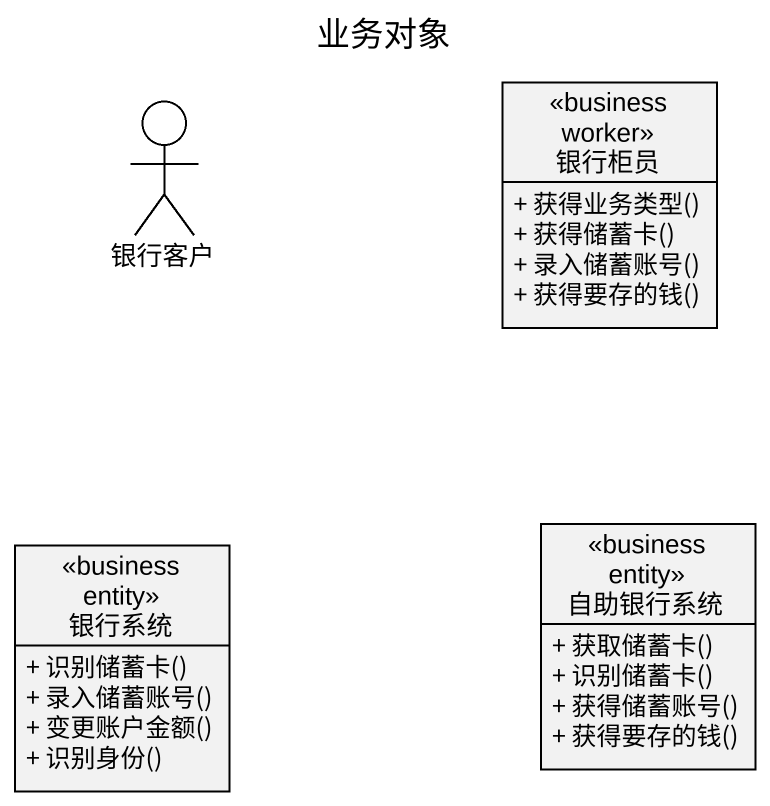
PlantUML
@startuml
title 业务对象
allowmixing
hide circle
hide empty members
skinparam classAttributeIconSize 0
actor 银行客户
class 银行柜员 <<business worker>> {
  + 获得业务类型()
  + 获得储蓄卡()
  + 录入储蓄账号()
  + 获得要存的钱()
}
class 银行系统 <<business entity>> {
  + 识别储蓄卡()
  + 录入储蓄账号()
  + 变更账户金额()
  + 识别身份()
}
class 自助银行系统 <<business entity>> {
  + 获取储蓄卡()
  + 识别储蓄卡()
  + 获得储蓄账号()
  + 获得要存的钱()
}
@enduml
